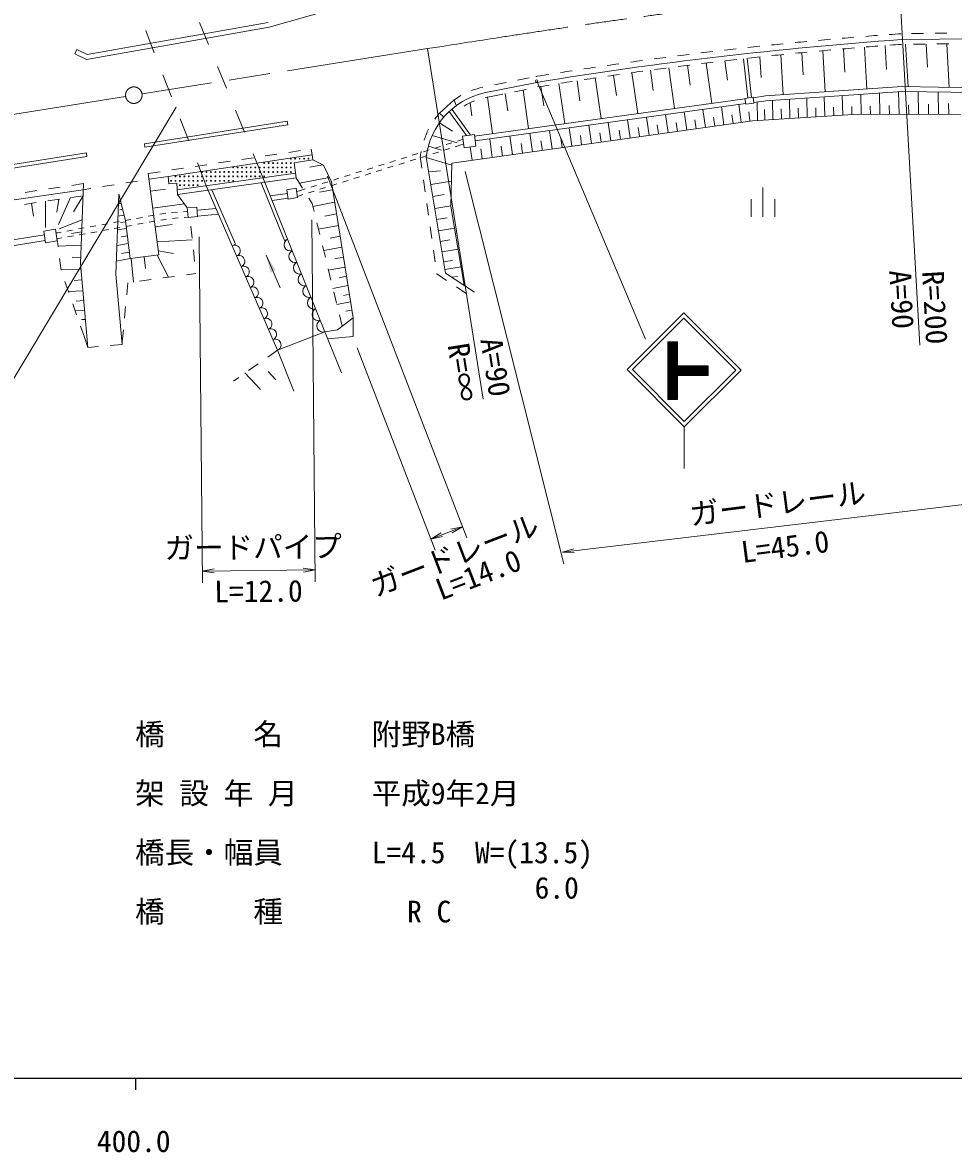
# Model space of a CAD drawing. Units: millimetres, scale not verified. Extents: x 40000 to 680000, y 20000 to 380000.
# Drawn here: x 458446 to 537160, y 198715 to 294258 of the extents above; entities that cross this region are included whole.
import ezdxf
from ezdxf.enums import TextEntityAlignment as Align

# ---------------------------------------------------------------- set-up
doc = ezdxf.new("R2010")
doc.units = ezdxf.units.MM
doc.header["$LTSCALE"] = 1000
doc.linetypes.add('CHAIN', pattern=[18.5, 12, -1.5, 3.5, -1.5])
for name, color, linetype, lineweight in [('M-BGD', 7, 'Continuous', 13), ('M-BMK', 2, 'CHAIN', 13), ('M-STR-HTXT', 7, 'Continuous', 13), ('M-STR-STR1', 1, 'Continuous', 13), ('M-STR-STRC', 7, 'Continuous', 13), ('M-TTL-BAND', 7, 'Continuous', 25)]:
    doc.layers.add(name, color=color, linetype=linetype, lineweight=lineweight)
doc.styles.add('ＭＳ ゴシック', font='')
doc.styles.get('ＭＳ ゴシック').set_extended_font_data('MS Gothic')

# ---------------------------------------------------------------- blocks, each defined once
blk = doc.blocks.new('荒地')
at = {"color": 7, "linetype": 'Continuous', "lineweight": 13}
for p, q in [((0, 0), (0, 2.5)), ((-1, 1.5), (-1, 0)), ((1, 1.5), (1, 0))]:
    blk.add_line(p, q, dxfattribs=at)
blk = doc.blocks.new('open_arrow')
at = {"color": 0, "linetype": 'Continuous', "lineweight": -2}
blk.add_lwpolyline([(7.5, 1.25), (0, 0), (7.5, -1.25)], dxfattribs=at)
blk = doc.blocks.new('filled_arrow')
at = {"color": 0, "linetype": 'Continuous', "lineweight": -2}
blk.add_solid([(7.5, 1.25), (0, 0), (7.5, -1.25)], dxfattribs=at)

msp = doc.modelspace()

# ---------------------------------------------------------------- hatches: boundary and pattern name
at = {"layer": 'M-STR-STRC'}
h = msp.add_hatch(dxfattribs=at)
h.set_pattern_fill('USER', color=256, style=0, pattern_type=2)
h.set_pattern_definition([(45, (513818, 267262), (-28.28427, 28.28427), [])])
h.paths.add_polyline_path([(513818, 267262), (513018, 267262), (513018, 262377), (513818, 262377), (513818, 264420), (516429, 264420), (516429, 265220), (513818, 265220)])

# ---------------------------------------------------------------- linework, layer by layer
at = {"layer": 'M-BGD'}
for p, q in [((479310, 293872), (499546, 299653)), ((463842, 291131), (479310, 293872)), ((463902, 291548), (479220, 294262)), ((469584, 291714), (468856, 293576)), ((473416, 294254), (474172, 292403)), ((533618, 293330), (534618, 293342)), ((535618, 293354), (536618, 293366)), ((532756, 292819), (540624, 292914)), ((533121, 292424), (533332, 288834)), ((533772, 292431), (534772, 292443)), ((534860, 292445), (534974, 290497)), ((535772, 292456), (536772, 292468)), ((536597, 292465), (536813, 288783)), ((463043, 291972), (462866, 291614)), ((463842, 291131), (462866, 291614)), ((463902, 291548), (463043, 291972)), ((522576, 291542), (522775, 288156)), ((524346, 291717), (524457, 289838)), ((526116, 291882), (526320, 288398)), ((527873, 292037), (527990, 290060)), ((529630, 292182), (529839, 288638)), ((531376, 292318), (531495, 290279)), ((474929, 290551), (475685, 288700)), ((514666, 290645), (514907, 288953)), ((516240, 290839), (516727, 287427)), ((517825, 291026), (518058, 289391)), ((519419, 291207), (519784, 287885)), ((519718, 291240), (520081, 287926)), ((520794, 291357), (520896, 289616)), ((471040, 287988), (470312, 289851)), ((500309, 289389), (501289, 289587)), ((506877, 289576), (507368, 286136)), ((508424, 289803), (508669, 288084)), ((509973, 290023), (510467, 286564)), ((511533, 290238), (511778, 288517)), ((513094, 290445), (513586, 286994)), ((497473, 288307), (501926, 289205)), ((498348, 288994), (499329, 289192)), ((500037, 288416), (501017, 288614)), ((500766, 288563), (501232, 285290)), ((502282, 288858), (502514, 287228)), ((503806, 289104), (504290, 285712)), ((505341, 289344), (505582, 287655)), ((521271, 288053), (532835, 288842)), ((532835, 288842), (538970, 288751)), ((493710, 286607), (494937, 287720)), ((494937, 287720), (495123, 287237)), ((496668, 284661), (519533, 287814)), ((497556, 287916), (498077, 288021)), ((497755, 287956), (498195, 284872)), ((498077, 288021), (499057, 288219)), ((499260, 288260), (499468, 286804)), ((520221, 287945), (519528, 287849)), ((519528, 287849), (519596, 287354)), ((520290, 287450), (520221, 287945)), ((520226, 287909), (521271, 288053)), ((520281, 287513), (521312, 287655)), ((521312, 287655), (532845, 288442)), ((521901, 286067), (521866, 287693)), ((523331, 286157), (523296, 287790)), ((524790, 286249), (524755, 287890)), ((526280, 286342), (526245, 287992)), ((527802, 286438), (527766, 288095)), ((529355, 286520), (529319, 288201)), ((530943, 286513), (530904, 288309)), ((532564, 286506), (532523, 288420)), ((532845, 288442), (538970, 288351)), ((534220, 286499), (534178, 288422)), ((535909, 286492), (535868, 288397)), ((476442, 286848), (477198, 284997)), ((494513, 286728), (495973, 284701)), ((494737, 286930), (496310, 284748)), ((496286, 287472), (496441, 286382)), ((496723, 284265), (519587, 287417)), ((514616, 285176), (514402, 286703)), ((516192, 285399), (515980, 286920)), ((517757, 285620), (517545, 287136)), ((519220, 285826), (519009, 287338)), ((519596, 287354), (520290, 287450)), ((519955, 285945), (519849, 286704)), ((520594, 285985), (520560, 287552)), ((521200, 286024), (521181, 286918)), ((522615, 286112), (522597, 286963)), ((524060, 286203), (524042, 287009)), ((525535, 286296), (525518, 287056)), ((527040, 286390), (527025, 287105)), ((528577, 286486), (528563, 287154)), ((530148, 286517), (530133, 287204)), ((531753, 286510), (531737, 287255)), ((533391, 286503), (533374, 287307)), ((535064, 286495), (535045, 287360)), ((536771, 286488), (536751, 287415)), ((480821, 285909), (468750, 284011)), ((472496, 284262), (471768, 286125)), ((480821, 285909), (480868, 285612)), ((493692, 285780), (494794, 285082)), ((493708, 286609), (494078, 286273)), ((494740, 282373), (520157, 285958)), ((508187, 284270), (507971, 285816)), ((509813, 284499), (509597, 286040)), ((511426, 284726), (511211, 286263)), ((513027, 284952), (512813, 286483)), ((513822, 285064), (513716, 285821)), ((515404, 285288), (515300, 286036)), ((516975, 285509), (516872, 286250)), ((518534, 285729), (518432, 286462)), ((520157, 285958), (529130, 286521)), ((529130, 286521), (537764, 286484)), ((480868, 285612), (468796, 283715)), ((496650, 284795), (495659, 284658)), ((496786, 283804), (496650, 284795)), ((501560, 283335), (501341, 284902)), ((503235, 283571), (503017, 285133)), ((504899, 283806), (504681, 285362)), ((505724, 283922), (505613, 284721)), ((506549, 284038), (506332, 285590)), ((507368, 284154), (507258, 284945)), ((509000, 284384), (508891, 285166)), ((510620, 284613), (510511, 285386)), ((512227, 284839), (512120, 285605)), ((468750, 284011), (468796, 283715)), ((492759, 283798), (493859, 283473)), ((493084, 284709), (495195, 284085)), ((493788, 283787), (493311, 283637)), ((494742, 284087), (494265, 283937)), ((495514, 283910), (495037, 283760)), ((495696, 284387), (495219, 284237)), ((495752, 283985), (495514, 283910)), ((495659, 284658), (495796, 283667)), ((495796, 283667), (496786, 283804)), ((498169, 282856), (497949, 284434)), ((499020, 282976), (498904, 283811)), ((499871, 283096), (499651, 284669)), ((500716, 283216), (500600, 284041)), ((502398, 283453), (502284, 284269)), ((504067, 283688), (503954, 284496)), ((463838, 283239), (451574, 281312)), ((463884, 282943), (451620, 281016)), ((463838, 283239), (463884, 282943)), ((476991, 282687), (477980, 282835)), ((477955, 283146), (478711, 281294)), ((478969, 282983), (479958, 283132)), ((480947, 283280), (481936, 283428)), ((482932, 283072), (482858, 283566)), ((490926, 282888), (490449, 282738)), ((491880, 283188), (491403, 283038)), ((492067, 282928), (492206, 281938)), ((492652, 283011), (492175, 282861)), ((492834, 283487), (492357, 283337)), ((492575, 282845), (494737, 282207)), ((492579, 282875), (494215, 273062)), ((493606, 283311), (493129, 283161)), ((494560, 283610), (494083, 283460)), ((496455, 282615), (496298, 283737)), ((497312, 282735), (497195, 283578)), ((471057, 281798), (472046, 281946)), ((473035, 282094), (474024, 282242)), ((473952, 280537), (473224, 282400)), ((475013, 282390), (476002, 282539)), ((483818, 282240), (482736, 282029)), ((482995, 282650), (483881, 282208)), ((483881, 282208), (484557, 280801)), ((488064, 281989), (487587, 281839)), ((489018, 282288), (488541, 282138)), ((489790, 282112), (489313, 281962)), ((489972, 282588), (489495, 282438)), ((490744, 282411), (490267, 282261)), ((491698, 282711), (491221, 282561)), ((494665, 278693), (494740, 282373)), ((469079, 281501), (470068, 281649)), ((469079, 281501), (469962, 274606)), ((469154, 281007), (470766, 281248)), ((478711, 281294), (478936, 280745)), ((482122, 280269), (481592, 281117)), ((484378, 281172), (481864, 280683)), ((485202, 281089), (484725, 280939)), ((485974, 280912), (485497, 280763)), ((486156, 281389), (485679, 281239)), ((486928, 281212), (486451, 281062)), ((487110, 281689), (486633, 281539)), ((487882, 281512), (487405, 281362)), ((488836, 281812), (488359, 281662)), ((492346, 280948), (492485, 279957)), ((492783, 281650), (493798, 281736)), ((439535, 276564), (463578, 280129)), ((458652, 279904), (459641, 280051)), ((460631, 280198), (461620, 280344)), ((462609, 280491), (463598, 280638)), ((463598, 280638), (463335, 273874)), ((464214, 280229), (463578, 280129)), ((466190, 280540), (465202, 280385)), ((468166, 280851), (467178, 280696)), ((469272, 279996), (470543, 280159)), ((474133, 280073), (473952, 280537)), ((474133, 280073), (476163, 275392)), ((474441, 280116), (476438, 275512)), ((478630, 280703), (480583, 275843)), ((478936, 280745), (480861, 275955)), ((481580, 280247), (480788, 280129)), ((480788, 280129), (480905, 279338)), ((481697, 279455), (481580, 280247)), ((481863, 280040), (481622, 279964)), ((482340, 280190), (481863, 280040)), ((483112, 280013), (482635, 279863)), ((483294, 280490), (482817, 280340)), ((484664, 280129), (483543, 279911)), ((484066, 280313), (483589, 280163)), ((484248, 280789), (483771, 280640)), ((485020, 280613), (484543, 280463)), ((484557, 280801), (486396, 269294)), ((492963, 280572), (494709, 280849)), ((458613, 278887), (459602, 279034)), ((460369, 279148), (460391, 276941)), ((460591, 279181), (461580, 279328)), ((461500, 279316), (461336, 278218)), ((462487, 279462), (461489, 277171)), ((462569, 279474), (463559, 279621)), ((463559, 279621), (462754, 278256)), ((466583, 279740), (466320, 272976)), ((467139, 277524), (466583, 279740)), ((466711, 279228), (466628, 279211)), ((471543, 279711), (472374, 278585)), ((480834, 279817), (479395, 279604)), ((480893, 279421), (479548, 279222)), ((480905, 279338), (481697, 279455)), ((482158, 279713), (481681, 279564)), ((482942, 278956), (482652, 279421)), ((484833, 279071), (483001, 278715)), ((493132, 279558), (494094, 279711)), ((459198, 278974), (459361, 277876)), ((466779, 278958), (466551, 278919)), ((466902, 278469), (466668, 278435)), ((469454, 278576), (472128, 278918)), ((470059, 278053), (470551, 278142)), ((471049, 278187), (471547, 278233)), ((472045, 278278), (472399, 278310)), ((473171, 278658), (472374, 278585)), ((472374, 278585), (472446, 277789)), ((473243, 277861), (473171, 278658)), ((473196, 278382), (474803, 278529)), ((473241, 277885), (475012, 278046)), ((483103, 278295), (482942, 278956)), ((484991, 278084), (484013, 277893)), ((492625, 278967), (492764, 277977)), ((493300, 278550), (494653, 278765)), ((495794, 272040), (494665, 278693)), ((463479, 277565), (461540, 276813)), ((465139, 277162), (465631, 277251)), ((466123, 277340), (466615, 277429)), ((467026, 277974), (466511, 277886)), ((467152, 277421), (466731, 277350)), ((467107, 277518), (467599, 277607)), ((467139, 277524), (467552, 274298)), ((467174, 277022), (467666, 277112)), ((468091, 277697), (468583, 277786)), ((468158, 277201), (468650, 277290)), ((469075, 277875), (469567, 277964)), ((469142, 277379), (469634, 277468)), ((469655, 276999), (471091, 277183)), ((470126, 277557), (470618, 277646)), ((471116, 277691), (471614, 277737)), ((472112, 277782), (472444, 277812)), ((472446, 277789), (473243, 277861)), ((483577, 276352), (483340, 277323)), ((485148, 277103), (483473, 276777)), ((493459, 277597), (494342, 277738)), ((441630, 273391), (460287, 276312)), ((461226, 276779), (460238, 276624)), ((460238, 276624), (460393, 275636)), ((461381, 275791), (461226, 276779)), ((461275, 276466), (461428, 276490)), ((461428, 276490), (461695, 276538)), ((462187, 276628), (462679, 276717)), ((462254, 276132), (462746, 276221)), ((463440, 276567), (462587, 276430)), ((463171, 276806), (463663, 276895)), ((463238, 276310), (463730, 276399)), ((464155, 276984), (464647, 277073)), ((464222, 276488), (464714, 276577)), ((465206, 276666), (465698, 276755)), ((466190, 276844), (466682, 276933)), ((467225, 276851), (466466, 276722)), ((467306, 276216), (466795, 276137)), ((472779, 276035), (472670, 277029)), ((485294, 276188), (484449, 276023)), ((492903, 276987), (493043, 275996)), ((493616, 276651), (494975, 276867)), ((441707, 272897), (460364, 275818)), ((460393, 275636), (461381, 275791)), ((461352, 275972), (461511, 275997)), ((461447, 275299), (461361, 275970)), ((463397, 275450), (461439, 275360)), ((461511, 275997), (461762, 276043)), ((467388, 275573), (466415, 275407)), ((469820, 275713), (472796, 275876)), ((476163, 275392), (476438, 275512)), ((476163, 275392), (479995, 266553)), ((480583, 275843), (480861, 275955)), ((480861, 275955), (484018, 268102)), ((484050, 274408), (483813, 275380)), ((485439, 275279), (483910, 274981)), ((493765, 275756), (494575, 275885)), ((461702, 273315), (461575, 274307)), ((463357, 274426), (462629, 274393)), ((467552, 274298), (466364, 274095)), ((467480, 274857), (466800, 274741)), ((467552, 274298), (469962, 274606)), ((467636, 274308), (467834, 272314)), ((468737, 274449), (468836, 273460)), ((469839, 274590), (470774, 272726)), ((469918, 274948), (471201, 274732)), ((472997, 274047), (472888, 275041)), ((479043, 274597), (480216, 271836)), ((485575, 274430), (484853, 274290)), ((493182, 275006), (493322, 274016)), ((493914, 274868), (495277, 275084)), ((463377, 273415), (461699, 273338)), ((463335, 273874), (463974, 266778)), ((484523, 272465), (484286, 273437)), ((485710, 273588), (484316, 273316)), ((494054, 274028), (494794, 274145)), ((494160, 273390), (495528, 273607)), ((462359, 271426), (462030, 272371)), ((463460, 272492), (462809, 272462)), ((466320, 272976), (466854, 267037)), ((468333, 272384), (469324, 272523)), ((470314, 272662), (471304, 272800)), ((472295, 272939), (473106, 273053)), ((485835, 272801), (485227, 272683)), ((493461, 273026), (493464, 273009)), ((493464, 273009), (494296, 272455)), ((494215, 273062), (496669, 271473)), ((494743, 272720), (495228, 272797)), ((463542, 271579), (462325, 271523)), ((467250, 271250), (467343, 272245)), ((485960, 272020), (484692, 271773)), ((484996, 270522), (484760, 271494)), ((495128, 271900), (495960, 271345)), ((463015, 269537), (462687, 270482)), ((463617, 270743), (462972, 270714)), ((486179, 270651), (485020, 270425)), ((486077, 271291), (485574, 271193)), ((463691, 269916), (462896, 269879)), ((467063, 269259), (467156, 270254)), ((485470, 268579), (485233, 269550)), ((486291, 269953), (485787, 269855)), ((463671, 267648), (463343, 268592)), ((463759, 269159), (463439, 269144)), ((486396, 269294), (485082, 268280)), ((486396, 269294), (486396, 267717)), ((463974, 266778), (463671, 267648)), ((466876, 267267), (466969, 268263)), ((479995, 266553), (484018, 268102)), ((485082, 268280), (484018, 268102)), ((484018, 268102), (485413, 264633)), ((486396, 267717), (484256, 267511)), ((463974, 266778), (464862, 266858)), ((465858, 266948), (466854, 267037)), ((466854, 267037), (466876, 267267)), ((479995, 266553), (479177, 265978)), ((479995, 266553), (481390, 263084)), ((478359, 265402), (477541, 264827)), ((479863, 264047), (479199, 264762)), ((476723, 264252), (476278, 263939)), ((478576, 263219), (477248, 264650))]:
    msp.add_line(p, q, dxfattribs=at)
msp.add_circle((501919, 289331), 100, dxfattribs=at)
for centre, radius, start, end in [((556513, -43184), 337342, 94.04194, 94.21179), ((556513, -43184), 336842, 94.04443, 99.32629), ((556513, -43184), 337342, 95.74039, 95.91023), ((556513, -43184), 337342, 95.4007, 95.57054), ((556513, -43184), 337342, 95.06101, 95.23086), ((556513, -43184), 337342, 94.72132, 94.89117), ((556513, -43184), 337342, 94.38163, 94.55148), ((556513, -43184), 336442, 94.04642, 94.21609), ((556513, -43184), 337342, 97.09915, 97.26899), ((556513, -43184), 337342, 96.75946, 96.9293), ((556513, -43184), 337342, 96.41977, 96.58961), ((556513, -43184), 337342, 96.08008, 96.24992), ((556513, -43184), 336442, 95.74878, 95.91908), ((556513, -43184), 336442, 95.40818, 95.57848), ((556513, -43184), 336442, 95.06759, 95.23788), ((556513, -43184), 336442, 94.72699, 94.89729), ((556513, -43184), 336442, 94.38639, 94.55669), ((556513, -43184), 337342, 98.4579, 98.62775), ((556513, -43184), 337342, 98.11821, 98.28806), ((556513, -43184), 337342, 97.77852, 97.94837), ((556513, -43184), 337342, 97.43883, 97.60868), ((556513, -43184), 336442, 97.11117, 97.28147), ((556513, -43184), 336442, 96.77057, 96.94087), ((556513, -43184), 336442, 96.42998, 96.60028), ((556513, -43184), 336442, 96.08938, 96.25968), ((556513, -43184), 337342, 99.30712, 99.32783), ((556513, -43184), 337342, 99.13728, 99.30712), ((556513, -43184), 337342, 98.79759, 98.96744), ((556513, -43184), 336442, 98.47356, 98.64386), ((556513, -43184), 336442, 98.13297, 98.30326), ((556513, -43184), 336442, 97.79237, 97.96267), ((556513, -43184), 336442, 97.45177, 97.62207), ((498867, 282131), 6832, 102.67111, 111.058), ((556513, -43184), 336442, 99.15476, 99.32506), ((556513, -43184), 336442, 98.81416, 98.98446), ((498867, 282131), 6332, 102.72025, 173.24843), ((498867, 282131), 6832, 119.44489, 125.11223), ((498867, 282131), 5932, 111.72782, 121.38725), ((498867, 282131), 6832, 139.0411, 144.60557), ((498867, 282131), 6832, 152.99246, 161.37935), ((498867, 282131), 6832, 169.76624, 173.83712), ((476371, 274958), 482, 291.30767, 115.5722), ((481086, 275476), 530, 115.13077, 288.66836), ((476754, 274074), 482, 291.30767, 115.5722), ((481481, 274494), 530, 115.13077, 288.66836), ((477137, 273190), 482, 291.30767, 115.5722), ((481876, 273512), 530, 115.13077, 288.66836), ((477520, 272306), 482, 291.30767, 115.5722), ((482270, 272531), 530, 115.13077, 288.66836), ((477904, 271422), 482, 291.30767, 115.5722), ((482665, 271549), 530, 115.13077, 288.66836), ((478287, 270538), 482, 291.30767, 115.5722), ((483059, 270567), 530, 115.13077, 288.66836), ((478670, 269654), 482, 291.30767, 115.5722), ((483454, 269585), 530, 115.13077, 288.66836), ((479053, 268770), 482, 291.30767, 115.5722), ((483849, 268604), 530, 115.13077, 288.66836), ((479437, 267886), 482, 291.30767, 115.5722), ((479820, 267002), 482, 291.30767, 115.5722)]:
    msp.add_arc(centre, radius, start, end, dxfattribs=at)
at = {"layer": 'M-BMK'}
for p, q in [((492696, 292056), (468544, 288231)), ((467162, 288012), (400059, 277386))]:
    msp.add_line(p, q, dxfattribs=at)
msp.add_circle((467853, 288121), 700, dxfattribs=at)
msp.add_spline([(492696, 292056), (502637, 293588), (512596, 294994), (522587, 296148), (532614, 296922)], degree=3, dxfattribs=at)
at = {"layer": 'M-STR-HTXT'}
for p, q in [((532614, 296922), (534317, 266970)), ((492696, 292056), (497389, 262425)), ((501957, 289239), (511113, 267494)), ((484240, 281275), (496008, 250679)), ((495870, 281659), (504217, 248492)), ((482913, 277566), (483194, 246969)), ((473381, 276138), (473650, 246881)), ((486753, 266755), (493332, 249650)), ((538518, 253571), (504090, 249484)), ((492973, 250583), (495649, 251612)), ((473641, 247881), (483184, 247968))]:
    msp.add_line(p, q, dxfattribs=at)
msp.add_lwpolyline([(471423, 287109), (447926, 247879), (420297, 247879)], dxfattribs=at)
at = {"layer": 'M-STR-STR1'}
for p, q in [((470766, 281248), (482932, 283072)), ((482995, 282650), (482932, 283072)), ((482995, 282650), (481399, 282411)), ((481399, 282411), (481592, 281117)), ((470766, 281248), (470806, 280636)), ((471516, 280111), (481533, 281513)), ((471543, 279711), (481592, 281117)), ((470806, 280636), (471478, 280681)), ((471543, 279711), (471478, 280681))]:
    msp.add_line(p, q, dxfattribs=at)
for centre in [(476250, 282001), (476626, 282000), (477001, 282000), (477375, 282001), (477750, 282001), (478126, 282000), (478501, 282000), (478875, 282375), (478876, 282001), (479250, 282376), (479250, 282001), (479626, 282376), (479625, 282000), (480000, 282375), (480001, 282000), (480375, 282375), (480376, 282000), (480750, 282376), (480751, 282001), (481126, 282750), (481126, 282376), (481125, 282001), (481501, 282751), (481875, 282750), (482250, 282750), (482626, 282750), (471001, 280875), (471375, 281250), (471376, 280876), (471750, 281251), (471750, 280876), (472126, 281251), (472125, 280875), (472500, 281250), (472501, 280875), (472875, 281250), (472876, 280875), (473250, 281251), (473251, 280876), (473626, 281625), (473626, 281251), (473625, 280875), (474000, 280875), (474001, 281626), (474001, 281250), (474375, 281625), (474375, 281250), (474376, 280875), (474750, 281625), (474750, 281251), (474751, 280876), (475126, 281625), (475125, 281251), (475126, 280876), (475500, 280875), (475501, 281626), (475501, 281251), (475876, 281626), (475876, 281250), (475876, 280875), (476250, 281625), (476250, 281250), (476251, 280876), (476625, 281626), (476625, 281251), (477000, 281251), (477001, 281626), (477376, 281626), (477376, 281250), (477750, 281625), (477751, 281250), (478125, 281625), (478125, 281251), (478500, 281251), (478501, 281625), (478876, 281626), (478876, 281250), (479250, 281625), (479625, 281625), (480000, 281626), (480376, 281626), (480751, 281626), (481125, 281625), (471750, 280500), (472125, 280500), (472500, 280501), (472876, 280501), (473250, 280500)]:
    msp.add_circle(centre, 37.5, dxfattribs=at)
at = {"layer": 'M-STR-STRC'}
for p, q in [((513018, 267262), (513018, 262377)), ((513018, 267262), (513818, 267262)), ((513818, 267262), (513818, 265220)), ((513818, 265220), (516429, 265220)), ((516429, 264420), (516429, 265220)), ((513818, 264420), (516429, 264420)), ((513818, 264420), (513818, 262377)), ((513018, 262377), (513818, 262377)), ((514406, 260071), (514406, 256542))]:
    msp.add_line(p, q, dxfattribs=at)
for points in [[(514406, 260071), (519204, 264868), (514367, 269705), (509569, 264908)], [(514406, 260523), (518751, 264868), (514367, 269253), (510022, 264908)]]:
    msp.add_lwpolyline(points, close=True, dxfattribs=at)
at = {"layer": 'M-TTL-BAND'}
for p, q in [((40000, 205000), (579000, 205000)), ((468000, 205000), (468000, 204000))]:
    msp.add_line(p, q, dxfattribs=at)

# ---------------------------------------------------------------- block references
at = {"layer": 'M-BGD', "xscale": 1000, "yscale": 1000}
msp.add_blockref('荒地', (521055, 277819), dxfattribs=at)
at = {"layer": 'M-BGD', "xscale": 200, "yscale": 200, "rotation": 293}
msp.add_blockref('filled_arrow', (479043, 274597), dxfattribs=at)
at = {"layer": 'M-STR-HTXT'}
for p, rotation in [((501957, 289239), 292.8), ((471423, 287109), 239.1)]:
    msp.add_blockref('open_arrow', p, dxfattribs=dict(at, rotation=rotation))
at = {"layer": 'M-STR-HTXT', "xscale": 133, "yscale": 133}
for p, rotation in [((495649, 251612), 201), ((492973, 250583), 21), ((504090, 249484), 6.8), ((473641, 247881), 0.5), ((483184, 247968), 180.5)]:
    msp.add_blockref('open_arrow', p, dxfattribs=dict(at, rotation=rotation))

# ---------------------------------------------------------------- texts
at = {"layer": 'M-STR-HTXT', "style": 'ＭＳ ゴシック'}
for s, rotation, p in [('A=90', 273.255, (531466, 268273)), ('R=200', 273.255, (534317, 266970)), ('R=∞', 278.999, (494617, 261981)), ('A=90', 278.999, (497389, 262425))]:
    msp.add_text(s, height=1833, rotation=rotation, dxfattribs=at).set_placement(p, align=Align.BOTTOM_RIGHT)
for s, rotation, p in [('ガードレール', 7.311, (522485, 252148)), ('ガードレール', 21.038, (495497, 247852)), ('ガードパイプ', 0.526, (477955, 248425)), ('L=45.0', 7.311, (523117, 248492)), ('L=14.0', 21.038, (497514, 246199)), ('L=12.0', 0.526, (478408, 244712))]:
    msp.add_text(s, height=1833, rotation=rotation, dxfattribs=at).set_placement(p, align=Align.BOTTOM_CENTER)
for s, p in [('橋\u3000\u3000\u3000名', (467956, 232616)), ('附野B橋', (487969, 232616)), ('架 設 年 月', (467956, 227616)), ('平成9年2月', (487969, 227616)), ('橋長・幅員', (467956, 222616)), ('L=4.5\u3000W=(13.5)', (487969, 222616)), ('6.0', (501745, 219628)), ('橋\u3000\u3000\u3000種', (467956, 217616)), ('R C', (490957, 217616))]:
    msp.add_text(s, height=1833, dxfattribs=at).set_placement(p, align=Align.BOTTOM_LEFT)
at = {"layer": 'M-TTL-BAND', "style": 'ＭＳ ゴシック'}
msp.add_text('400.0', height=1833, dxfattribs=at).set_placement((467844, 198195), align=Align.BOTTOM_CENTER)

doc.saveas('drawing.dxf')
